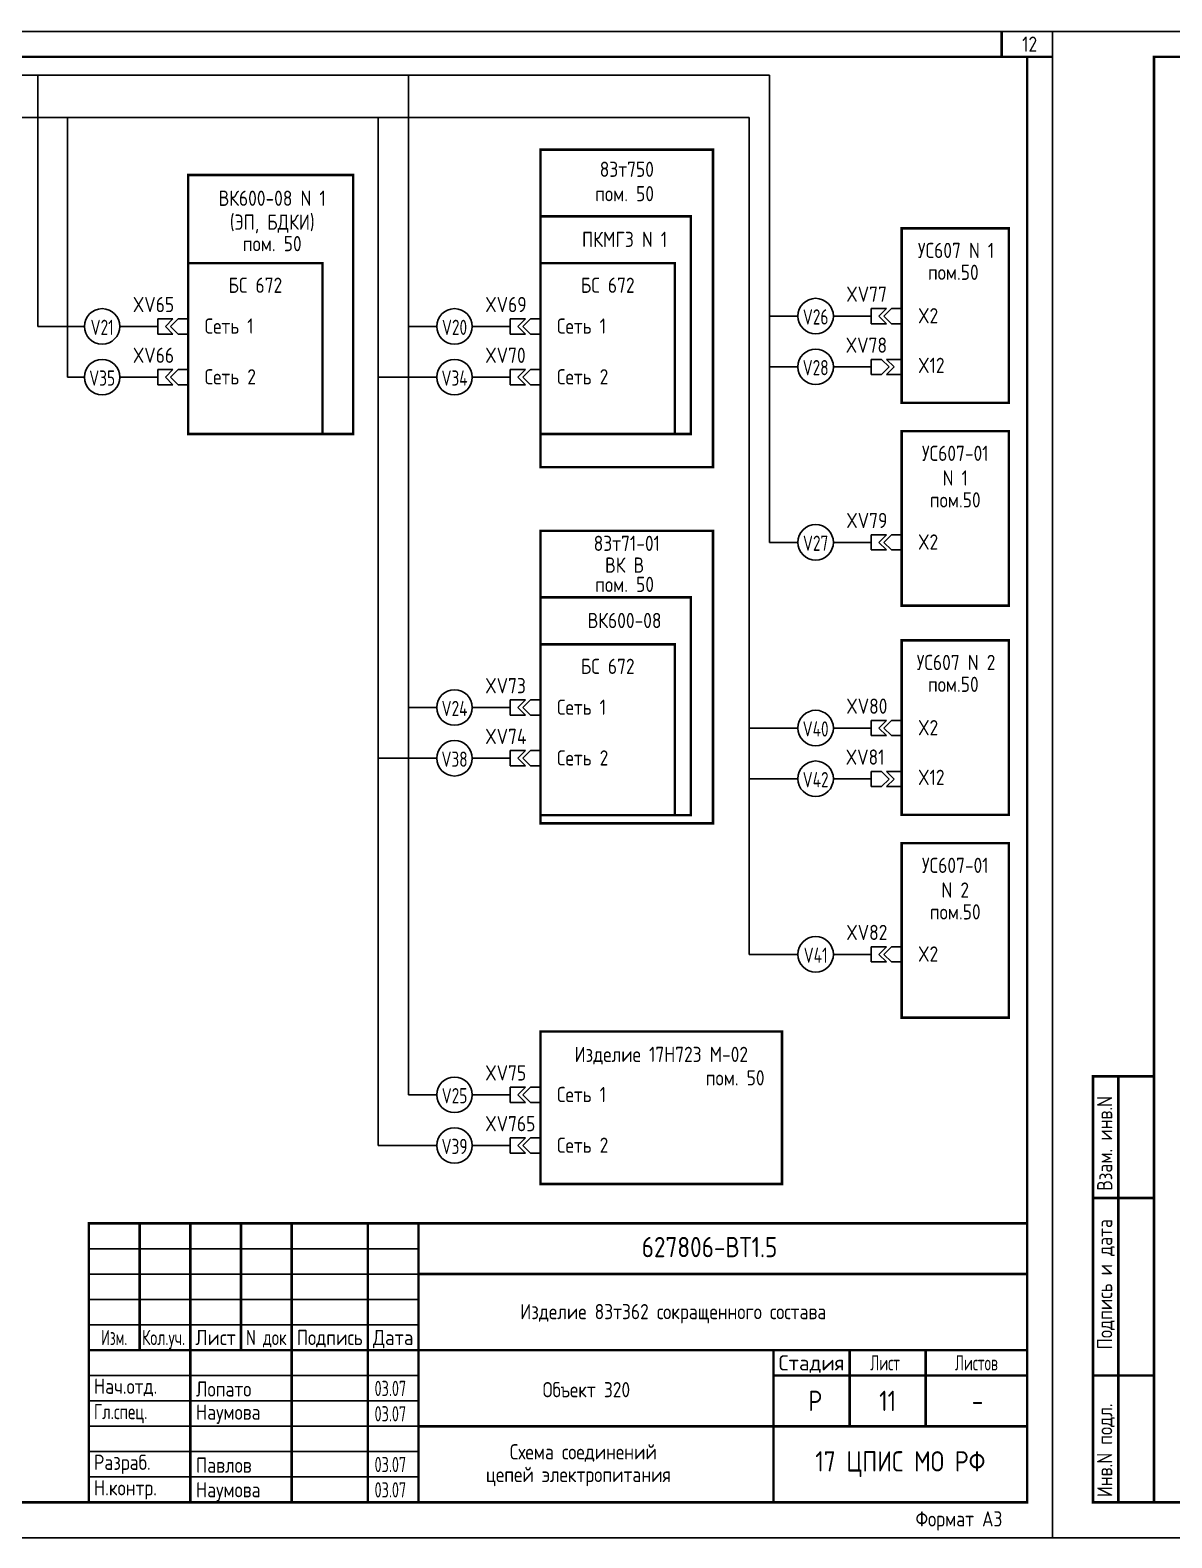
# Model space of a CAD drawing. Header units: millimetres. Extents: x -1014 to 2091, y -2505 to -1739.
# Drawn here: x -375.6 to -150.5, y -2036.3 to -1739.1 of the extents above; entities that cross this region are included whole.
import ezdxf
from ezdxf.enums import TextEntityAlignment as Align

# ---------------------------------------------------------------- set-up
doc = ezdxf.new("R2010")
doc.units = ezdxf.units.MM
doc.layers.add('FORMAT', color=7, linetype='Continuous')
doc.styles.add('SIMPLEX', font='simplex.shx', dxfattribs={"width": 0.75})
doc.styles.add('SIMPLEX1', font='Simplex.shx', dxfattribs={"width": 0.8})
doc.styles.add('SN', font='Simplex.shx', dxfattribs={"width": 0.8, "oblique": 15})
doc.styles.get("Standard").update_dxf_attribs({"font": 'simplex.shx', "width": 0.8, "height": 2.5})

msp = doc.modelspace()

# ---------------------------------------------------------------- linework, layer by layer
for p, q in [((-512.66, -1747.99), (-229.79, -1747.99)), ((-374.05, -1797.5), (-374.05, -1747.99)), ((-301, -1747.99), (-301, -1949)), ((-229.79, -1840.07), (-229.79, -1747.99)), ((-445.25, -1756.32), (-233.79, -1756.32)), ((-368.24, -1807.5), (-368.24, -1756.32)), ((-306.99, -1756.32), (-306.99, -1959)), ((-233.79, -1921.3), (-233.79, -1756.32)), ((-209.73, -1793.96), (-209.73, -1796.96)), ((-374.05, -1797.5), (-364.89, -1797.5)), ((-350.42, -1797.5), (-357.89, -1797.5)), ((-350.42, -1796), (-350.42, -1799)), ((-295.41, -1797.5), (-301, -1797.5)), ((-280.94, -1797.5), (-288.41, -1797.5)), ((-280.94, -1796), (-280.94, -1799)), ((-224.2, -1795.46), (-229.79, -1795.46)), ((-209.73, -1795.46), (-217.2, -1795.46)), ((-203.73, -1804), (-203.73, -1807)), ((-350.42, -1806), (-350.42, -1809)), ((-280.94, -1806), (-280.94, -1809)), ((-224.2, -1805.46), (-229.79, -1805.46)), ((-209.73, -1805.46), (-217.2, -1805.46)), ((-368.24, -1807.5), (-364.89, -1807.5)), ((-350.42, -1807.5), (-357.89, -1807.5)), ((-295.41, -1807.5), (-306.99, -1807.5)), ((-280.94, -1807.5), (-288.41, -1807.5)), ((-209.73, -1838.57), (-209.73, -1841.57)), ((-224.2, -1840.07), (-229.79, -1840.07)), ((-209.73, -1840.07), (-217.2, -1840.07)), ((-295.41, -1872.64), (-301, -1872.64)), ((-280.94, -1872.64), (-288.41, -1872.64)), ((-280.94, -1871.14), (-280.94, -1874.14)), ((-209.73, -1875.18), (-209.73, -1878.18)), ((-224.2, -1876.68), (-233.79, -1876.68)), ((-209.73, -1876.68), (-217.2, -1876.68)), ((-280.94, -1881.14), (-280.94, -1884.14)), ((-295.41, -1882.64), (-306.99, -1882.64)), ((-280.94, -1882.64), (-288.41, -1882.64)), ((-224.2, -1886.68), (-233.79, -1886.68)), ((-209.73, -1886.68), (-217.2, -1886.68)), ((-203.73, -1885.23), (-203.73, -1888.23)), ((-209.73, -1919.8), (-209.73, -1922.8)), ((-224.2, -1921.3), (-233.79, -1921.3)), ((-209.73, -1921.3), (-217.2, -1921.3)), ((-295.41, -1949), (-301, -1949)), ((-280.94, -1949), (-288.41, -1949)), ((-280.94, -1947.5), (-280.94, -1950.5)), ((-280.94, -1957.5), (-280.94, -1960.5)), ((-295.41, -1959), (-306.99, -1959)), ((-280.94, -1959), (-288.41, -1959))]:
    msp.add_line(p, q)
at = {"ltscale": 2}
for p, q in [((-209.73, -1793.96), (-206.73, -1793.96)), ((-209.73, -1793.96), (-206.73, -1793.96)), ((-206.73, -1793.96), (-208.23, -1795.46)), ((-206.73, -1793.96), (-208.23, -1795.46)), ((-205.73, -1793.96), (-207.23, -1795.46)), ((-205.73, -1793.96), (-207.23, -1795.46)), ((-205.73, -1793.96), (-203.73, -1793.96)), ((-205.73, -1793.96), (-203.73, -1793.96)), ((-203.73, -1793.96), (-203.73, -1796.96)), ((-203.73, -1793.96), (-203.73, -1796.96)), ((-350.42, -1796), (-347.42, -1796)), ((-350.42, -1796), (-347.42, -1796)), ((-347.42, -1796), (-348.92, -1797.5)), ((-347.42, -1796), (-348.92, -1797.5)), ((-347.42, -1799), (-348.92, -1797.5)), ((-347.42, -1799), (-348.92, -1797.5)), ((-346.42, -1796), (-347.92, -1797.5)), ((-346.42, -1796), (-347.92, -1797.5)), ((-346.42, -1799), (-347.92, -1797.5)), ((-346.42, -1799), (-347.92, -1797.5)), ((-346.42, -1796), (-344.42, -1796)), ((-346.42, -1796), (-344.42, -1796)), ((-344.42, -1796), (-344.42, -1799)), ((-344.42, -1796), (-344.42, -1799)), ((-280.94, -1796), (-277.94, -1796)), ((-280.94, -1796), (-277.94, -1796)), ((-277.94, -1796), (-279.44, -1797.5)), ((-277.94, -1796), (-279.44, -1797.5)), ((-277.94, -1799), (-279.44, -1797.5)), ((-277.94, -1799), (-279.44, -1797.5)), ((-276.94, -1796), (-278.44, -1797.5)), ((-276.94, -1796), (-278.44, -1797.5)), ((-276.94, -1799), (-278.44, -1797.5)), ((-276.94, -1799), (-278.44, -1797.5)), ((-276.94, -1796), (-274.94, -1796)), ((-276.94, -1796), (-274.94, -1796)), ((-274.94, -1796), (-274.94, -1799)), ((-274.94, -1796), (-274.94, -1799)), ((-209.73, -1796.96), (-206.73, -1796.96)), ((-209.73, -1796.96), (-206.73, -1796.96)), ((-206.73, -1796.96), (-208.23, -1795.46)), ((-206.73, -1796.96), (-208.23, -1795.46)), ((-205.73, -1796.96), (-207.23, -1795.46)), ((-205.73, -1796.96), (-207.23, -1795.46)), ((-203.73, -1796.96), (-205.73, -1796.96)), ((-203.73, -1796.96), (-205.73, -1796.96)), ((-350.42, -1799), (-347.42, -1799)), ((-350.42, -1799), (-347.42, -1799)), ((-344.42, -1799), (-346.42, -1799)), ((-344.42, -1799), (-346.42, -1799)), ((-280.94, -1799), (-277.94, -1799)), ((-280.94, -1799), (-277.94, -1799)), ((-274.94, -1799), (-276.94, -1799)), ((-274.94, -1799), (-276.94, -1799)), ((-207.73, -1804), (-209.73, -1804)), ((-209.73, -1804), (-209.73, -1807)), ((-207.73, -1804), (-209.73, -1804)), ((-209.73, -1804), (-209.73, -1807)), ((-207.73, -1804), (-206.23, -1805.5)), ((-207.73, -1804), (-206.23, -1805.5)), ((-203.73, -1804), (-206.73, -1804)), ((-206.73, -1804), (-205.23, -1805.5)), ((-203.73, -1804), (-206.73, -1804)), ((-206.73, -1804), (-205.23, -1805.5)), ((-350.42, -1806), (-347.42, -1806)), ((-350.42, -1806), (-347.42, -1806)), ((-347.42, -1806), (-348.92, -1807.5)), ((-347.42, -1806), (-348.92, -1807.5)), ((-346.42, -1806), (-347.92, -1807.5)), ((-346.42, -1806), (-347.92, -1807.5)), ((-346.42, -1806), (-344.42, -1806)), ((-346.42, -1806), (-344.42, -1806)), ((-344.42, -1806), (-344.42, -1809)), ((-344.42, -1806), (-344.42, -1809)), ((-280.94, -1806), (-277.94, -1806)), ((-280.94, -1806), (-277.94, -1806)), ((-277.94, -1806), (-279.44, -1807.5)), ((-277.94, -1806), (-279.44, -1807.5)), ((-276.94, -1806), (-278.44, -1807.5)), ((-276.94, -1806), (-278.44, -1807.5)), ((-276.94, -1806), (-274.94, -1806)), ((-276.94, -1806), (-274.94, -1806)), ((-274.94, -1806), (-274.94, -1809)), ((-274.94, -1806), (-274.94, -1809)), ((-209.73, -1807), (-207.73, -1807)), ((-209.73, -1807), (-207.73, -1807)), ((-207.73, -1807), (-206.23, -1805.5)), ((-207.73, -1807), (-206.23, -1805.5)), ((-206.73, -1807), (-205.23, -1805.5)), ((-206.73, -1807), (-205.23, -1805.5)), ((-203.73, -1807), (-206.73, -1807)), ((-203.73, -1807), (-206.73, -1807)), ((-350.42, -1809), (-347.42, -1809)), ((-350.42, -1809), (-347.42, -1809)), ((-347.42, -1809), (-348.92, -1807.5)), ((-347.42, -1809), (-348.92, -1807.5)), ((-346.42, -1809), (-347.92, -1807.5)), ((-346.42, -1809), (-347.92, -1807.5)), ((-344.42, -1809), (-346.42, -1809)), ((-344.42, -1809), (-346.42, -1809)), ((-280.94, -1809), (-277.94, -1809)), ((-280.94, -1809), (-277.94, -1809)), ((-277.94, -1809), (-279.44, -1807.5)), ((-277.94, -1809), (-279.44, -1807.5)), ((-276.94, -1809), (-278.44, -1807.5)), ((-276.94, -1809), (-278.44, -1807.5)), ((-274.94, -1809), (-276.94, -1809)), ((-274.94, -1809), (-276.94, -1809)), ((-209.73, -1838.57), (-206.73, -1838.57)), ((-209.73, -1838.57), (-206.73, -1838.57)), ((-206.73, -1838.57), (-208.23, -1840.07)), ((-206.73, -1838.57), (-208.23, -1840.07)), ((-205.73, -1838.57), (-207.23, -1840.07)), ((-205.73, -1838.57), (-207.23, -1840.07)), ((-205.73, -1838.57), (-203.73, -1838.57)), ((-205.73, -1838.57), (-203.73, -1838.57)), ((-203.73, -1838.57), (-203.73, -1841.57)), ((-203.73, -1838.57), (-203.73, -1841.57)), ((-209.73, -1841.57), (-206.73, -1841.57)), ((-209.73, -1841.57), (-206.73, -1841.57)), ((-206.73, -1841.57), (-208.23, -1840.07)), ((-206.73, -1841.57), (-208.23, -1840.07)), ((-205.73, -1841.57), (-207.23, -1840.07)), ((-205.73, -1841.57), (-207.23, -1840.07)), ((-203.73, -1841.57), (-205.73, -1841.57)), ((-203.73, -1841.57), (-205.73, -1841.57)), ((-280.94, -1871.14), (-277.94, -1871.14)), ((-280.94, -1871.14), (-277.94, -1871.14)), ((-277.94, -1871.14), (-279.44, -1872.64)), ((-277.94, -1871.14), (-279.44, -1872.64)), ((-277.94, -1874.14), (-279.44, -1872.64)), ((-277.94, -1874.14), (-279.44, -1872.64)), ((-276.94, -1871.14), (-278.44, -1872.64)), ((-276.94, -1871.14), (-278.44, -1872.64)), ((-276.94, -1874.14), (-278.44, -1872.64)), ((-276.94, -1874.14), (-278.44, -1872.64)), ((-276.94, -1871.14), (-274.94, -1871.14)), ((-276.94, -1871.14), (-274.94, -1871.14)), ((-274.94, -1871.14), (-274.94, -1874.14)), ((-274.94, -1871.14), (-274.94, -1874.14)), ((-280.94, -1874.14), (-277.94, -1874.14)), ((-280.94, -1874.14), (-277.94, -1874.14)), ((-274.94, -1874.14), (-276.94, -1874.14)), ((-274.94, -1874.14), (-276.94, -1874.14)), ((-209.73, -1875.18), (-206.73, -1875.18)), ((-209.73, -1875.18), (-206.73, -1875.18)), ((-206.73, -1875.18), (-208.23, -1876.68)), ((-206.73, -1875.18), (-208.23, -1876.68)), ((-205.73, -1875.18), (-207.23, -1876.68)), ((-205.73, -1875.18), (-207.23, -1876.68)), ((-205.73, -1875.18), (-203.73, -1875.18)), ((-205.73, -1875.18), (-203.73, -1875.18)), ((-203.73, -1875.18), (-203.73, -1878.18)), ((-203.73, -1875.18), (-203.73, -1878.18)), ((-209.73, -1878.18), (-206.73, -1878.18)), ((-209.73, -1878.18), (-206.73, -1878.18)), ((-206.73, -1878.18), (-208.23, -1876.68)), ((-206.73, -1878.18), (-208.23, -1876.68)), ((-205.73, -1878.18), (-207.23, -1876.68)), ((-205.73, -1878.18), (-207.23, -1876.68)), ((-203.73, -1878.18), (-205.73, -1878.18)), ((-203.73, -1878.18), (-205.73, -1878.18)), ((-280.94, -1881.14), (-277.94, -1881.14)), ((-280.94, -1881.14), (-277.94, -1881.14)), ((-277.94, -1881.14), (-279.44, -1882.64)), ((-277.94, -1881.14), (-279.44, -1882.64)), ((-276.94, -1881.14), (-278.44, -1882.64)), ((-276.94, -1881.14), (-278.44, -1882.64)), ((-276.94, -1881.14), (-274.94, -1881.14)), ((-276.94, -1881.14), (-274.94, -1881.14)), ((-274.94, -1881.14), (-274.94, -1884.14)), ((-274.94, -1881.14), (-274.94, -1884.14)), ((-280.94, -1884.14), (-277.94, -1884.14)), ((-280.94, -1884.14), (-277.94, -1884.14)), ((-277.94, -1884.14), (-279.44, -1882.64)), ((-277.94, -1884.14), (-279.44, -1882.64)), ((-276.94, -1884.14), (-278.44, -1882.64)), ((-276.94, -1884.14), (-278.44, -1882.64)), ((-274.94, -1884.14), (-276.94, -1884.14)), ((-274.94, -1884.14), (-276.94, -1884.14)), ((-207.73, -1885.23), (-209.73, -1885.23)), ((-209.73, -1885.23), (-209.73, -1888.23)), ((-207.73, -1885.23), (-209.73, -1885.23)), ((-209.73, -1885.23), (-209.73, -1888.23)), ((-207.73, -1885.23), (-206.23, -1886.73)), ((-207.73, -1885.23), (-206.23, -1886.73)), ((-207.73, -1888.23), (-206.23, -1886.73)), ((-207.73, -1888.23), (-206.23, -1886.73)), ((-203.73, -1885.23), (-206.73, -1885.23)), ((-206.73, -1885.23), (-205.23, -1886.73)), ((-203.73, -1885.23), (-206.73, -1885.23)), ((-206.73, -1885.23), (-205.23, -1886.73)), ((-206.73, -1888.23), (-205.23, -1886.73)), ((-206.73, -1888.23), (-205.23, -1886.73)), ((-209.73, -1888.23), (-207.73, -1888.23)), ((-209.73, -1888.23), (-207.73, -1888.23)), ((-203.73, -1888.23), (-206.73, -1888.23)), ((-203.73, -1888.23), (-206.73, -1888.23)), ((-209.73, -1919.8), (-206.73, -1919.8)), ((-209.73, -1919.8), (-206.73, -1919.8)), ((-206.73, -1919.8), (-208.23, -1921.3)), ((-206.73, -1919.8), (-208.23, -1921.3)), ((-205.73, -1919.8), (-207.23, -1921.3)), ((-205.73, -1919.8), (-207.23, -1921.3)), ((-205.73, -1919.8), (-203.73, -1919.8)), ((-205.73, -1919.8), (-203.73, -1919.8)), ((-203.73, -1919.8), (-203.73, -1922.8)), ((-203.73, -1919.8), (-203.73, -1922.8)), ((-209.73, -1922.8), (-206.73, -1922.8)), ((-209.73, -1922.8), (-206.73, -1922.8)), ((-206.73, -1922.8), (-208.23, -1921.3)), ((-206.73, -1922.8), (-208.23, -1921.3)), ((-205.73, -1922.8), (-207.23, -1921.3)), ((-205.73, -1922.8), (-207.23, -1921.3)), ((-203.73, -1922.8), (-205.73, -1922.8)), ((-203.73, -1922.8), (-205.73, -1922.8)), ((-280.94, -1947.5), (-277.94, -1947.5)), ((-280.94, -1947.5), (-277.94, -1947.5)), ((-277.94, -1947.5), (-279.44, -1949)), ((-277.94, -1947.5), (-279.44, -1949)), ((-277.94, -1950.5), (-279.44, -1949)), ((-277.94, -1950.5), (-279.44, -1949)), ((-276.94, -1947.5), (-278.44, -1949)), ((-276.94, -1947.5), (-278.44, -1949)), ((-276.94, -1950.5), (-278.44, -1949)), ((-276.94, -1950.5), (-278.44, -1949)), ((-276.94, -1947.5), (-274.94, -1947.5)), ((-276.94, -1947.5), (-274.94, -1947.5)), ((-274.94, -1947.5), (-274.94, -1950.5)), ((-274.94, -1947.5), (-274.94, -1950.5)), ((-280.94, -1950.5), (-277.94, -1950.5)), ((-280.94, -1950.5), (-277.94, -1950.5)), ((-274.94, -1950.5), (-276.94, -1950.5)), ((-274.94, -1950.5), (-276.94, -1950.5)), ((-280.94, -1957.5), (-277.94, -1957.5)), ((-280.94, -1957.5), (-277.94, -1957.5)), ((-277.94, -1957.5), (-279.44, -1959)), ((-277.94, -1957.5), (-279.44, -1959)), ((-276.94, -1957.5), (-278.44, -1959)), ((-276.94, -1957.5), (-278.44, -1959)), ((-276.94, -1957.5), (-274.94, -1957.5)), ((-276.94, -1957.5), (-274.94, -1957.5)), ((-274.94, -1957.5), (-274.94, -1960.5)), ((-274.94, -1957.5), (-274.94, -1960.5)), ((-280.94, -1960.5), (-277.94, -1960.5)), ((-280.94, -1960.5), (-277.94, -1960.5)), ((-277.94, -1960.5), (-279.44, -1959)), ((-277.94, -1960.5), (-279.44, -1959)), ((-276.94, -1960.5), (-278.44, -1959)), ((-276.94, -1960.5), (-278.44, -1959)), ((-274.94, -1960.5), (-276.94, -1960.5)), ((-274.94, -1960.5), (-276.94, -1960.5))]:
    msp.add_line(p, q, dxfattribs=at)
at = {"linetype": 'Continuous', "const_width": 0.5}
for points in [[(-174, -1744.34), (-184, -1744.34), (-184, -1739.34)], [(-154, -1945.34), (-166, -1945.34), (-166, -2029.34), (-154, -2029.34)], [(-161, -1945.34), (-161, -2029.34)], [(-166, -1969.34), (-154, -1969.34)], [(-229, -2004.34), (-179, -2004.34)], [(-166, -2004.34), (-154, -2004.34)]]:
    msp.add_lwpolyline(points, dxfattribs=at)
at = {"const_width": 0.5}
for points in [[(-274.94, -1825.24), (-240.92, -1825.24), (-240.92, -1762.66), (-274.94, -1762.66)], [(-311.89, -1767.66), (-344.42, -1767.66), (-344.42, -1818.72), (-311.89, -1818.72)], [(-245.3, -1775.78), (-274.94, -1775.78), (-274.94, -1818.72), (-245.3, -1818.72)], [(-203.73, -1812.57), (-182.61, -1812.57), (-182.61, -1778.16), (-203.73, -1778.16)], [(-344.42, -1818.72), (-317.93, -1818.72), (-317.93, -1785.02), (-344.42, -1785.02)], [(-274.94, -1818.72), (-248.45, -1818.72), (-248.45, -1785.02), (-274.94, -1785.02)], [(-203.73, -1852.57), (-182.61, -1852.57), (-182.61, -1818.16), (-203.73, -1818.16)], [(-274.94, -1895.45), (-240.92, -1895.45), (-240.92, -1837.8), (-274.94, -1837.8)], [(-245.3, -1850.91), (-274.94, -1850.91), (-274.94, -1893.86), (-245.3, -1893.86)], [(-274.94, -1893.86), (-248.45, -1893.86), (-248.45, -1860.16), (-274.94, -1860.16)], [(-203.73, -1893.8), (-182.61, -1893.8), (-182.61, -1859.39), (-203.73, -1859.39)], [(-203.73, -1933.8), (-182.61, -1933.8), (-182.61, -1899.39), (-203.73, -1899.39)], [(-274.94, -1966.59), (-227.32, -1966.59), (-227.32, -1936.52), (-274.94, -1936.52)]]:
    msp.add_lwpolyline(points, close=True, dxfattribs=at)
at = {"color": 4, "linetype": 'Continuous'}
for centre in [(-220.7, -1795.46), (-361.39, -1797.5), (-361.39, -1797.5), (-291.91, -1797.5), (-291.91, -1797.5), (-361.39, -1807.5), (-361.39, -1807.5), (-291.91, -1807.5), (-291.91, -1807.5), (-220.7, -1805.46), (-220.7, -1805.46), (-220.7, -1840.07), (-291.91, -1872.64), (-291.91, -1872.64), (-220.7, -1876.68), (-291.91, -1882.64), (-291.91, -1882.64), (-220.7, -1886.68), (-220.7, -1886.68), (-220.7, -1921.3), (-291.91, -1949), (-291.91, -1949), (-291.91, -1959), (-291.91, -1959)]:
    msp.add_circle(centre, 3.5, dxfattribs=at)
at = {"layer": 'FORMAT', "ltscale": 10}
for p, q in [((-364, -1979.34), (-299, -1979.34)), ((-299, -1984.34), (-364, -1984.34)), ((-364, -1989.34), (-299, -1989.34)), ((-299, -1994.34), (-364, -1994.34)), ((-299, -2004.34), (-364, -2004.34)), ((-364, -2009.34), (-299, -2009.34)), ((-299, -2014.34), (-364, -2014.34)), ((-364, -2019.34), (-299, -2019.34)), ((-364, -2024.34), (-299, -2024.34))]:
    msp.add_line(p, q, dxfattribs=at)
for points in [[(-594, -2036.34), (-594, -1739.34), (-174, -1739.34), (-174, -2036.34), (-594, -2036.34)], [(-174, -2036.34), (-174, -1739.34), (246, -1739.34), (246, -2036.34), (-174, -2036.34)]]:
    msp.add_lwpolyline(points, dxfattribs=at)
at = {"layer": 'FORMAT', "ltscale": 10, "const_width": 0.5}
for points in [[(-574, -2029.34), (-574, -1744.34), (-179, -1744.34), (-179, -2029.34), (-574, -2029.34)], [(-154, -2029.34), (-154, -1744.34), (241, -1744.34), (241, -2029.34), (-154, -2029.34)], [(-364, -2029.34), (-364, -1974.34), (-179, -1974.34)], [(-354, -1974.34), (-354, -1999.34)], [(-344, -1974.34), (-344, -2029.34)], [(-334, -1974.34), (-334, -1999.34)], [(-324, -1974.34), (-324, -2029.34)], [(-309, -1974.34), (-309, -2029.34)], [(-299, -1974.34), (-299, -2029.34)], [(-299, -1984.34), (-179, -1984.34)], [(-364, -1999.34), (-179, -1999.34)], [(-229, -1999.34), (-229, -2029.34)], [(-214, -1999.34), (-214, -2014.34)], [(-199, -1999.34), (-199, -2014.34)], [(-299, -2014.34), (-179, -2014.34)]]:
    msp.add_lwpolyline(points, dxfattribs=at)
at = {"layer": 'FORMAT', "linetype": 'Continuous', "const_width": 0.5}
msp.add_lwpolyline([(-166, -1945.34), (-154, -1945.34)], dxfattribs=at)
at = {"layer": 'FORMAT', "linetype": 'Continuous'}
for points in [[(-154, -2029.34), (-166, -2029.34), (-166, -1945.34)], [(-161, -1945.34), (-161, -2029.34)], [(-154, -1969.34), (-166, -1969.34)], [(-229, -2004.34), (-179, -2004.34)], [(-154, -2004.34), (-166, -2004.34)]]:
    msp.add_lwpolyline(points, dxfattribs=at)

# ---------------------------------------------------------------- texts
at = {"width": 0.8}
for s, p in [('83т750', (-257.93, -1766.52)), ('ВК600-08 N 1', (-327.85, -1772.23)), ('пом. 50', (-258.37, -1771.33)), ('(ЭП, БДКИ)', (-327.85, -1776.94)), ('пом. 50', (-327.85, -1781.18)), ('ПКМГ3 N 1', (-258.37, -1780.34)), ('УС607 N 1', (-193.01, -1782.52)), ('пом.50 ', (-192.76, -1786.83)), ('БС 672', (-331.17, -1789.38)), ('БС 672', (-261.69, -1789.38)), ('УС607-01', (-193.17, -1822.52)), ('N 1', (-193.17, -1827.39)), ('пом.50', (-193.17, -1831.7)), ('83т71-01', (-257.93, -1840.27)), ('ВК В', (-258.37, -1844.56)), ('пом. 50', (-258.37, -1848.36)), ('ВК600-08', (-258.37, -1855.48)), ('БС 672', (-261.69, -1864.52)), ('УС607 N 2', (-193.01, -1863.75)), ('пом.50 ', (-192.76, -1868.06)), ('УС607-01', (-193.17, -1903.75)), ('N 2', (-193.17, -1908.62)), ('пом.50', (-193.17, -1912.93)), ('Изделие 17H723 M-02', (-251.13, -1941.02)), ('пом. 50', (-236.57, -1945.64))]:
    msp.add_text(s, height=3, dxfattribs=at).set_placement(p, align=Align.MIDDLE_CENTER)
at = {"linetype": 'Continuous', "style": 'SIMPLEX1', "width": 0.8}
for s, p in [('XV65', (-355.33, -1794.69)), ('XV69', (-285.85, -1794.69)), ('XV77', (-214.66, -1792.64)), ('X2', (-200.5, -1796.89)), ('Сеть 1', (-341.18, -1798.93)), ('Сеть 1', (-271.7, -1798.93)), ('XV78', (-214.77, -1802.69)), ('XV66', (-355.33, -1804.69)), ('XV70', (-285.85, -1804.69)), ('X12', (-200.5, -1806.68)), ('Сеть 2', (-341.18, -1808.93)), ('Сеть 2', (-271.7, -1808.93)), ('XV79', (-214.66, -1837.26)), ('X2', (-200.5, -1841.5)), ('XV73', (-285.85, -1869.83)), ('Сеть 1', (-271.7, -1874.07)), ('XV80', (-214.66, -1873.87)), ('X2', (-200.5, -1878.11)), ('XV74', (-285.85, -1879.83)), ('Сеть 2', (-271.7, -1884.07)), ('XV81', (-214.77, -1883.91)), ('X12', (-200.5, -1887.9)), ('XV82', (-214.66, -1918.48)), ('X2', (-200.5, -1922.73)), ('XV75', (-285.85, -1946.18)), ('Сеть 1', (-271.7, -1950.43)), ('XV765', (-285.85, -1956.18)), ('Сеть 2', (-271.7, -1960.43))]:
    msp.add_text(s, height=3, dxfattribs=at).set_placement(p)
at = {"color": 4, "linetype": 'Continuous', "style": 'SIMPLEX1', "width": 0.7}
for s, p in [('V26', (-220.7, -1795.63)), ('V21', (-361.38, -1797.68)), ('V20', (-291.9, -1797.68)), ('V28', (-220.7, -1805.63)), ('V35', (-361.38, -1807.68)), ('V34', (-291.9, -1807.68)), ('V27', (-220.7, -1840.25)), ('V24', (-291.9, -1872.82)), ('V40', (-220.7, -1876.86)), ('V38', (-291.9, -1882.82)), ('V42', (-220.7, -1886.86)), ('V41', (-220.7, -1921.47)), ('V25', (-291.9, -1949.17)), ('V39', (-291.9, -1959.17))]:
    msp.add_text(s, height=3, dxfattribs=at).set_placement(p, align=Align.MIDDLE_CENTER)
at = {"layer": 'FORMAT', "style": 'SN', "width": 0.8}
for s, height, p in [('12', 3, (-178.5, -1741.84)), ('Р', 4, (-220.78, -2009.34)), ('11', 4, (-206.5, -2009.34)), ('-', 4, (-188.78, -2009.34))]:
    msp.add_text(s, height=height, dxfattribs=at).set_placement(p, align=Align.MIDDLE)
at = {"layer": 'FORMAT', "linetype": 'Continuous', "style": 'SN', "width": 0.8}
for s, p in [('Взам. инв.N', (-162.21, -1967.92)), ('Инв.N подл.', (-162.21, -2028.34))]:
    msp.add_text(s, height=3, rotation=90, dxfattribs=at).set_placement(p)
msp.add_text('Подпись и дата', height=3, rotation=90, dxfattribs=at).set_placement((-162.21, -1986.34), align=Align.CENTER)
at = {"layer": 'FORMAT', "style": 'SIMPLEX', "width": 0.8}
msp.add_text('627806-ВТ1.5', height=4, dxfattribs=at).set_placement((-241.63, -1981.01), align=Align.CENTER)
at = {"layer": 'FORMAT', "linetype": 'Continuous', "style": 'SN'}
for s, width, p in [('Изделие 83т362 сокращенного состава', 0.8, (-278.95, -1993.24)), ('Нач.отд.', 0.8, (-363, -2007.95)), ('Лопато', 0.8, (-342.88, -2008.49)), ('03.07', 0.65, (-307.67, -2008.38)), ('Объект 320', 0.8, (-274.53, -2008.63)), ('Гл.спец.', 0.7, (-363, -2012.95)), ('Наумова', 0.8, (-342.88, -2013.05)), ('03.07', 0.65, (-307.67, -2013.38)), ('Схема соединений', 0.8, (-280.99, -2020.88)), ('Разраб.    ', 0.8, (-363, -2022.95)), ('Павлов', 0.8, (-342.88, -2023.5)), ('03.07', 0.65, (-307.67, -2023.38)), ('цепей электропитания', 0.8, (-285.71, -2025.35)), ('Н.контр.', 0.8, (-363, -2027.97)), ('Наумова', 0.8, (-342.88, -2028.35)), ('03.07', 0.65, (-307.67, -2028.38)), ('Формат А3', 0.8, (-201, -2034.1))]:
    msp.add_text(s, height=3, dxfattribs=dict(at, width=width)).set_placement(p)
at = {"layer": 'FORMAT', "linetype": 'Continuous', "style": 'SN', "width": 0.622222}
for s, p in [('Изм.', (-359, -1998.34)), ('Лист', (-207, -2003.34)), ('Листов', (-189, -2003.34))]:
    msp.add_text(s, height=3, dxfattribs=at).set_placement(p, align=Align.CENTER)
at = {"layer": 'FORMAT', "linetype": 'Continuous', "style": 'SN'}
for s, width, p, p2 in [('Кол.уч.', 0.589109, (-353.5, -1998.34), (-345, -1998.34)), ('Лист', 0.666667, (-343, -1998.34), (-335, -1998.34)), ('N док', 0.589474, (-333, -1998.34), (-325, -1998.34)), ('Подпись', 0.684211, (-323, -1998.34), (-310, -1998.34)), ('Дата', 0.622222, (-308, -1998.34), (-300, -1998.34)), ('Стадия', 0.745902, (-228, -2003.34), (-215, -2003.34))]:
    msp.add_text(s, height=3, dxfattribs=dict(at, width=width)).set_placement(p, p2, align=Align.FIT)
at = {"layer": 'FORMAT', "linetype": 'Continuous', "ltscale": 10, "style": 'SN', "width": 0.8}
msp.add_text('17 ЦПИС МО РФ', height=4, dxfattribs=at).set_placement((-204, -2021.79), align=Align.MIDDLE)

doc.saveas('drawing.dxf')
